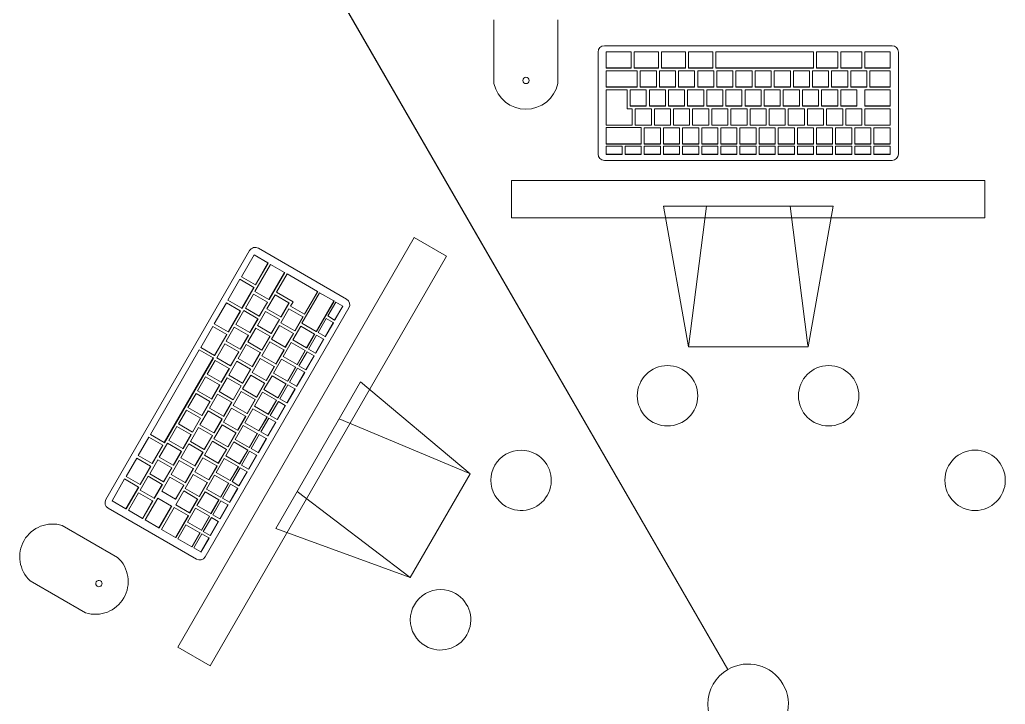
# Model space of a CAD drawing. Header units: millimetres. Extents: x 155927 to 295199, y -4084 to 97293.
# Drawn here: x 182504 to 183482, y 24210 to 24890 of the extents above; entities that cross this region are included whole.
import ezdxf

# ---------------------------------------------------------------- set-up
doc = ezdxf.new("R2010")
doc.units = ezdxf.units.MM
doc.header["$MEASUREMENT"] = 0
doc.layers.add('A-GENM', color=8, linetype='CONTINUOUS', lineweight=9)
doc.layers.add('I-FURN', color=8, linetype='CONTINUOUS', lineweight=9)

msp = doc.modelspace()

# ---------------------------------------------------------------- linework, layer by layer
at = {"layer": 'A-GENM'}
for p, q in [((182974.47, 24889.59), (182974.47, 24826.09)), ((183037.97, 24826.09), (183037.97, 24889.59)), ((183077.85, 24857.36), (183077.85, 24756.19)), ((183369.74, 24863.71), (183084.2, 24863.71)), ((183110.74, 24857.72), (183085.74, 24857.72)), ((183085.74, 24857.72), (183085.74, 24841.78)), ((183110.74, 24841.78), (183110.74, 24857.72)), ((183137.74, 24857.72), (183113.74, 24857.72)), ((183113.74, 24857.72), (183113.74, 24841.78)), ((183137.74, 24841.78), (183137.74, 24857.72)), ((183164.74, 24857.72), (183140.74, 24857.72)), ((183140.74, 24857.72), (183140.74, 24841.78)), ((183164.74, 24841.78), (183164.74, 24857.72)), ((183191.74, 24857.72), (183167.74, 24857.72)), ((183167.74, 24857.72), (183167.74, 24841.78)), ((183191.74, 24841.78), (183191.74, 24857.72)), ((183194.74, 24857.72), (183194.74, 24841.78)), ((183291.74, 24857.72), (183194.74, 24857.72)), ((183291.74, 24841.78), (183291.74, 24857.72)), ((183294.74, 24857.72), (183294.74, 24841.78)), ((183315.74, 24857.72), (183294.74, 24857.72)), ((183315.74, 24841.78), (183315.74, 24857.72)), ((183318.74, 24857.72), (183318.74, 24841.78)), ((183339.74, 24857.72), (183318.74, 24857.72)), ((183339.74, 24841.78), (183339.74, 24857.72)), ((183342.74, 24857.72), (183342.74, 24841.78)), ((183367.74, 24857.72), (183342.74, 24857.72)), ((183367.74, 24841.78), (183367.74, 24857.72)), ((183376.09, 24756.19), (183376.09, 24857.36)), ((183085.74, 24841.78), (183110.74, 24841.78)), ((183085.74, 24841.5), (183085.74, 24841.78)), ((183110.74, 24841.5), (183085.74, 24841.5)), ((183085.74, 24838.81), (183085.74, 24822.85)), ((183116.74, 24838.81), (183085.74, 24838.81)), ((183110.74, 24841.5), (183110.74, 24841.78)), ((183113.74, 24841.78), (183137.74, 24841.78)), ((183113.74, 24841.5), (183113.74, 24841.78)), ((183137.74, 24841.5), (183113.74, 24841.5)), ((183116.74, 24822.85), (183116.74, 24838.81)), ((183119.74, 24838.81), (183119.74, 24822.85)), ((183135.74, 24838.81), (183119.74, 24838.81)), ((183135.74, 24822.85), (183135.74, 24838.81)), ((183137.74, 24841.5), (183137.74, 24841.78)), ((183138.74, 24838.81), (183138.74, 24822.85)), ((183154.74, 24838.81), (183138.74, 24838.81)), ((183140.74, 24841.78), (183164.74, 24841.78)), ((183140.74, 24841.5), (183140.74, 24841.78)), ((183164.74, 24841.5), (183140.74, 24841.5)), ((183154.74, 24822.85), (183154.74, 24838.81)), ((183157.74, 24838.81), (183157.74, 24822.85)), ((183173.74, 24838.81), (183157.74, 24838.81)), ((183164.74, 24841.5), (183164.74, 24841.78)), ((183167.74, 24841.78), (183191.74, 24841.78)), ((183167.74, 24841.5), (183167.74, 24841.78)), ((183191.74, 24841.5), (183167.74, 24841.5)), ((183173.74, 24822.85), (183173.74, 24838.81)), ((183176.74, 24838.81), (183176.74, 24822.85)), ((183192.74, 24838.81), (183176.74, 24838.81)), ((183191.74, 24841.5), (183191.74, 24841.78)), ((183192.74, 24822.85), (183192.74, 24838.81)), ((183194.74, 24841.78), (183291.74, 24841.78)), ((183194.74, 24841.5), (183194.74, 24841.78)), ((183291.74, 24841.5), (183194.74, 24841.5)), ((183195.74, 24838.81), (183195.74, 24822.85)), ((183211.74, 24838.81), (183195.74, 24838.81)), ((183211.74, 24822.85), (183211.74, 24838.81)), ((183214.74, 24838.81), (183214.74, 24822.85)), ((183230.74, 24838.81), (183214.74, 24838.81)), ((183230.74, 24822.85), (183230.74, 24838.81)), ((183233.74, 24838.81), (183233.74, 24822.85)), ((183249.74, 24838.81), (183233.74, 24838.81)), ((183249.74, 24822.85), (183249.74, 24838.81)), ((183252.74, 24838.81), (183252.74, 24822.85)), ((183268.74, 24838.81), (183252.74, 24838.81)), ((183268.74, 24822.85), (183268.74, 24838.81)), ((183271.74, 24838.81), (183271.74, 24822.85)), ((183287.74, 24838.81), (183271.74, 24838.81)), ((183287.74, 24822.85), (183287.74, 24838.81)), ((183290.74, 24838.81), (183290.74, 24822.85)), ((183306.74, 24838.81), (183290.74, 24838.81)), ((183291.74, 24841.5), (183291.74, 24841.78)), ((183294.74, 24841.78), (183315.74, 24841.78)), ((183294.74, 24841.5), (183294.74, 24841.78)), ((183315.74, 24841.5), (183294.74, 24841.5)), ((183306.74, 24822.85), (183306.74, 24838.81)), ((183309.74, 24838.81), (183309.74, 24822.85)), ((183325.74, 24838.81), (183309.74, 24838.81)), ((183315.74, 24841.5), (183315.74, 24841.78)), ((183318.74, 24841.78), (183339.74, 24841.78)), ((183318.74, 24841.5), (183318.74, 24841.78)), ((183339.74, 24841.5), (183318.74, 24841.5)), ((183325.74, 24822.85), (183325.74, 24838.81)), ((183328.74, 24838.81), (183328.74, 24822.85)), ((183344.74, 24838.81), (183328.74, 24838.81)), ((183339.74, 24841.5), (183339.74, 24841.78)), ((183342.74, 24841.78), (183367.74, 24841.78)), ((183342.74, 24841.5), (183342.74, 24841.78)), ((183367.74, 24841.5), (183342.74, 24841.5)), ((183344.74, 24822.85), (183344.74, 24838.81)), ((183347.74, 24838.79), (183347.74, 24822.85)), ((183367.74, 24838.79), (183347.74, 24838.79)), ((183367.74, 24841.5), (183367.74, 24841.78)), ((183367.74, 24822.85), (183367.74, 24838.79)), ((183085.74, 24822.85), (183116.74, 24822.85)), ((183085.74, 24822.58), (183085.74, 24822.85)), ((183116.74, 24822.58), (183085.74, 24822.58)), ((183106.74, 24819.89), (183085.74, 24819.89)), ((183085.74, 24819.89), (183085.74, 24785)), ((183106.74, 24800.96), (183106.74, 24819.89)), ((183109.74, 24819.89), (183109.74, 24803.93)), ((183125.74, 24819.89), (183109.74, 24819.89)), ((183116.74, 24822.58), (183116.74, 24822.85)), ((183119.74, 24822.85), (183135.74, 24822.85)), ((183119.74, 24822.58), (183119.74, 24822.85)), ((183135.74, 24822.58), (183119.74, 24822.58)), ((183125.74, 24803.93), (183125.74, 24819.89)), ((183128.74, 24819.89), (183128.74, 24803.93)), ((183144.74, 24819.89), (183128.74, 24819.89)), ((183135.74, 24822.58), (183135.74, 24822.85)), ((183138.74, 24822.85), (183154.74, 24822.85)), ((183138.74, 24822.58), (183138.74, 24822.85)), ((183154.74, 24822.58), (183138.74, 24822.58)), ((183144.74, 24803.93), (183144.74, 24819.89)), ((183147.74, 24819.89), (183147.74, 24803.93)), ((183163.74, 24819.89), (183147.74, 24819.89)), ((183154.74, 24822.58), (183154.74, 24822.85)), ((183157.74, 24822.85), (183173.74, 24822.85)), ((183157.74, 24822.58), (183157.74, 24822.85)), ((183173.74, 24822.58), (183157.74, 24822.58)), ((183163.74, 24803.93), (183163.74, 24819.89)), ((183166.74, 24819.89), (183166.74, 24803.93)), ((183182.74, 24819.89), (183166.74, 24819.89)), ((183173.74, 24822.58), (183173.74, 24822.85)), ((183176.74, 24822.85), (183192.74, 24822.85)), ((183176.74, 24822.58), (183176.74, 24822.85)), ((183192.74, 24822.58), (183176.74, 24822.58)), ((183182.74, 24803.93), (183182.74, 24819.89)), ((183185.74, 24819.89), (183185.74, 24803.93)), ((183201.74, 24819.89), (183185.74, 24819.89)), ((183192.74, 24822.58), (183192.74, 24822.85)), ((183195.74, 24822.85), (183211.74, 24822.85)), ((183195.74, 24822.58), (183195.74, 24822.85)), ((183211.74, 24822.58), (183195.74, 24822.58)), ((183201.74, 24803.93), (183201.74, 24819.89)), ((183204.74, 24819.89), (183204.74, 24803.93)), ((183220.74, 24819.89), (183204.74, 24819.89)), ((183211.74, 24822.58), (183211.74, 24822.85)), ((183214.74, 24822.85), (183230.74, 24822.85)), ((183214.74, 24822.58), (183214.74, 24822.85)), ((183230.74, 24822.58), (183214.74, 24822.58)), ((183220.74, 24803.93), (183220.74, 24819.89)), ((183223.74, 24819.89), (183223.74, 24803.93)), ((183239.74, 24819.89), (183223.74, 24819.89)), ((183230.74, 24822.58), (183230.74, 24822.85)), ((183233.74, 24822.85), (183249.74, 24822.85)), ((183233.74, 24822.58), (183233.74, 24822.85)), ((183249.74, 24822.58), (183233.74, 24822.58)), ((183239.74, 24803.93), (183239.74, 24819.89)), ((183242.74, 24819.89), (183242.74, 24803.93)), ((183258.74, 24819.89), (183242.74, 24819.89)), ((183249.74, 24822.58), (183249.74, 24822.85)), ((183252.74, 24822.85), (183268.74, 24822.85)), ((183252.74, 24822.58), (183252.74, 24822.85)), ((183268.74, 24822.58), (183252.74, 24822.58)), ((183258.74, 24803.93), (183258.74, 24819.89)), ((183261.74, 24819.89), (183261.74, 24803.93)), ((183277.74, 24819.89), (183261.74, 24819.89)), ((183268.74, 24822.58), (183268.74, 24822.85)), ((183271.74, 24822.85), (183287.74, 24822.85)), ((183271.74, 24822.58), (183271.74, 24822.85)), ((183287.74, 24822.58), (183271.74, 24822.58)), ((183277.74, 24803.93), (183277.74, 24819.89)), ((183280.74, 24819.89), (183280.74, 24803.93)), ((183296.74, 24819.89), (183280.74, 24819.89)), ((183287.74, 24822.58), (183287.74, 24822.85)), ((183290.74, 24822.85), (183306.74, 24822.85)), ((183290.74, 24822.58), (183290.74, 24822.85)), ((183306.74, 24822.58), (183290.74, 24822.58)), ((183296.74, 24803.93), (183296.74, 24819.89)), ((183299.74, 24819.89), (183299.74, 24803.93)), ((183315.74, 24819.89), (183299.74, 24819.89)), ((183306.74, 24822.58), (183306.74, 24822.85)), ((183309.74, 24822.85), (183325.74, 24822.85)), ((183309.74, 24822.58), (183309.74, 24822.85)), ((183325.74, 24822.58), (183309.74, 24822.58)), ((183315.74, 24803.93), (183315.74, 24819.89)), ((183318.74, 24819.89), (183318.74, 24803.93)), ((183334.74, 24819.89), (183318.74, 24819.89)), ((183325.74, 24822.58), (183325.74, 24822.85)), ((183328.74, 24822.85), (183344.74, 24822.85)), ((183328.74, 24822.58), (183328.74, 24822.85)), ((183344.74, 24822.58), (183328.74, 24822.58)), ((183334.74, 24803.93), (183334.74, 24819.89)), ((183342.74, 24819.86), (183342.74, 24803.93)), ((183367.74, 24819.86), (183342.74, 24819.86)), ((183344.74, 24822.58), (183344.74, 24822.85)), ((183347.74, 24822.85), (183367.74, 24822.85)), ((183347.74, 24822.58), (183347.74, 24822.85)), ((183367.74, 24822.58), (183347.74, 24822.58)), ((183367.74, 24822.58), (183367.74, 24822.85)), ((183367.74, 24803.93), (183367.74, 24819.86)), ((183111.74, 24800.96), (183106.74, 24800.96)), ((183109.74, 24803.93), (183125.74, 24803.93)), ((183109.74, 24803.65), (183109.74, 24803.93)), ((183125.74, 24803.65), (183109.74, 24803.65)), ((183111.74, 24785), (183111.74, 24800.96)), ((183114.74, 24800.96), (183114.74, 24785)), ((183130.74, 24800.96), (183114.74, 24800.96)), ((183125.74, 24803.65), (183125.74, 24803.93)), ((183128.74, 24803.93), (183144.74, 24803.93)), ((183128.74, 24803.65), (183128.74, 24803.93)), ((183144.74, 24803.65), (183128.74, 24803.65)), ((183130.74, 24785), (183130.74, 24800.96)), ((183133.74, 24800.96), (183133.74, 24785)), ((183149.74, 24800.96), (183133.74, 24800.96)), ((183144.74, 24803.65), (183144.74, 24803.93)), ((183147.74, 24803.93), (183163.74, 24803.93)), ((183147.74, 24803.65), (183147.74, 24803.93)), ((183163.74, 24803.65), (183147.74, 24803.65)), ((183149.74, 24785), (183149.74, 24800.96)), ((183152.74, 24800.96), (183152.74, 24785)), ((183168.74, 24800.96), (183152.74, 24800.96)), ((183163.74, 24803.65), (183163.74, 24803.93)), ((183166.74, 24803.93), (183182.74, 24803.93)), ((183166.74, 24803.65), (183166.74, 24803.93)), ((183182.74, 24803.65), (183166.74, 24803.65)), ((183168.74, 24785), (183168.74, 24800.96)), ((183171.74, 24800.96), (183171.74, 24785)), ((183187.74, 24800.96), (183171.74, 24800.96)), ((183182.74, 24803.65), (183182.74, 24803.93)), ((183185.74, 24803.93), (183201.74, 24803.93)), ((183185.74, 24803.65), (183185.74, 24803.93)), ((183201.74, 24803.65), (183185.74, 24803.65)), ((183187.74, 24785), (183187.74, 24800.96)), ((183190.74, 24800.96), (183190.74, 24785)), ((183206.74, 24800.96), (183190.74, 24800.96)), ((183201.74, 24803.65), (183201.74, 24803.93)), ((183204.74, 24803.93), (183220.74, 24803.93)), ((183204.74, 24803.65), (183204.74, 24803.93)), ((183220.74, 24803.65), (183204.74, 24803.65)), ((183206.74, 24785), (183206.74, 24800.96)), ((183209.74, 24800.96), (183209.74, 24785)), ((183225.74, 24800.96), (183209.74, 24800.96)), ((183220.74, 24803.65), (183220.74, 24803.93)), ((183223.74, 24803.93), (183239.74, 24803.93)), ((183223.74, 24803.65), (183223.74, 24803.93)), ((183239.74, 24803.65), (183223.74, 24803.65)), ((183225.74, 24785), (183225.74, 24800.96)), ((183228.74, 24800.96), (183228.74, 24785)), ((183244.74, 24800.96), (183228.74, 24800.96)), ((183239.74, 24803.65), (183239.74, 24803.93)), ((183242.74, 24803.93), (183258.74, 24803.93)), ((183242.74, 24803.65), (183242.74, 24803.93)), ((183258.74, 24803.65), (183242.74, 24803.65)), ((183244.74, 24785), (183244.74, 24800.96)), ((183247.74, 24800.96), (183247.74, 24785)), ((183263.74, 24800.96), (183247.74, 24800.96)), ((183258.74, 24803.65), (183258.74, 24803.93)), ((183261.74, 24803.93), (183277.74, 24803.93)), ((183261.74, 24803.65), (183261.74, 24803.93)), ((183277.74, 24803.65), (183261.74, 24803.65)), ((183263.74, 24785), (183263.74, 24800.96)), ((183266.74, 24800.96), (183266.74, 24785)), ((183282.74, 24800.96), (183266.74, 24800.96)), ((183277.74, 24803.65), (183277.74, 24803.93)), ((183280.74, 24803.93), (183296.74, 24803.93)), ((183280.74, 24803.65), (183280.74, 24803.93)), ((183296.74, 24803.65), (183280.74, 24803.65)), ((183282.74, 24785), (183282.74, 24800.96)), ((183285.74, 24800.96), (183285.74, 24785)), ((183301.74, 24800.96), (183285.74, 24800.96)), ((183296.74, 24803.65), (183296.74, 24803.93)), ((183299.74, 24803.93), (183315.74, 24803.93)), ((183299.74, 24803.65), (183299.74, 24803.93)), ((183315.74, 24803.65), (183299.74, 24803.65)), ((183301.74, 24785), (183301.74, 24800.96)), ((183304.74, 24800.96), (183304.74, 24785)), ((183320.74, 24800.96), (183304.74, 24800.96)), ((183315.74, 24803.65), (183315.74, 24803.93)), ((183318.74, 24803.93), (183334.74, 24803.93)), ((183318.74, 24803.65), (183318.74, 24803.93)), ((183334.74, 24803.65), (183318.74, 24803.65)), ((183320.74, 24785), (183320.74, 24800.96)), ((183323.74, 24800.96), (183323.74, 24785)), ((183339.74, 24800.96), (183323.74, 24800.96)), ((183334.74, 24803.65), (183334.74, 24803.93)), ((183339.74, 24785), (183339.74, 24800.96)), ((183342.74, 24803.93), (183367.74, 24803.93)), ((183342.74, 24803.65), (183342.74, 24803.93)), ((183367.74, 24803.65), (183342.74, 24803.65)), ((183342.74, 24800.94), (183342.74, 24785)), ((183367.74, 24800.94), (183342.74, 24800.94)), ((183367.74, 24803.65), (183367.74, 24803.93)), ((183367.74, 24785), (183367.74, 24800.94)), ((183085.74, 24785), (183111.74, 24785)), ((183085.74, 24784.72), (183085.74, 24785)), ((183111.74, 24784.72), (183085.74, 24784.72)), ((183120.74, 24782.58), (183085.74, 24782.58)), ((183085.74, 24782.58), (183085.74, 24766.35)), ((183111.74, 24784.72), (183111.74, 24785)), ((183114.74, 24785), (183130.74, 24785)), ((183114.74, 24784.72), (183114.74, 24785)), ((183130.74, 24784.72), (183114.74, 24784.72)), ((183120.74, 24766.35), (183120.74, 24782.58)), ((183123.74, 24782.31), (183123.74, 24766.35)), ((183139.74, 24782.31), (183123.74, 24782.31)), ((183130.74, 24784.72), (183130.74, 24785)), ((183133.74, 24785), (183149.74, 24785)), ((183133.74, 24784.72), (183133.74, 24785)), ((183149.74, 24784.72), (183133.74, 24784.72)), ((183139.74, 24766.35), (183139.74, 24782.31)), ((183142.74, 24782.31), (183142.74, 24766.35)), ((183158.74, 24782.31), (183142.74, 24782.31)), ((183149.74, 24784.72), (183149.74, 24785)), ((183152.74, 24785), (183168.74, 24785)), ((183152.74, 24784.72), (183152.74, 24785)), ((183168.74, 24784.72), (183152.74, 24784.72)), ((183158.74, 24766.35), (183158.74, 24782.31)), ((183161.74, 24782.31), (183161.74, 24766.35)), ((183177.74, 24782.31), (183161.74, 24782.31)), ((183168.74, 24784.72), (183168.74, 24785)), ((183171.74, 24785), (183187.74, 24785)), ((183171.74, 24784.72), (183171.74, 24785)), ((183187.74, 24784.72), (183171.74, 24784.72)), ((183177.74, 24766.35), (183177.74, 24782.31)), ((183180.74, 24782.31), (183180.74, 24766.35)), ((183196.74, 24782.31), (183180.74, 24782.31)), ((183187.74, 24784.72), (183187.74, 24785)), ((183190.74, 24785), (183206.74, 24785)), ((183190.74, 24784.72), (183190.74, 24785)), ((183206.74, 24784.72), (183190.74, 24784.72)), ((183196.74, 24766.35), (183196.74, 24782.31)), ((183199.74, 24782.31), (183199.74, 24766.35)), ((183215.74, 24782.31), (183199.74, 24782.31)), ((183206.74, 24784.72), (183206.74, 24785)), ((183209.74, 24785), (183225.74, 24785)), ((183209.74, 24784.72), (183209.74, 24785)), ((183225.74, 24784.72), (183209.74, 24784.72)), ((183215.74, 24766.35), (183215.74, 24782.31)), ((183218.74, 24782.31), (183218.74, 24766.35)), ((183234.74, 24782.31), (183218.74, 24782.31)), ((183225.74, 24784.72), (183225.74, 24785)), ((183228.74, 24785), (183244.74, 24785)), ((183228.74, 24784.72), (183228.74, 24785)), ((183244.74, 24784.72), (183228.74, 24784.72)), ((183234.74, 24766.35), (183234.74, 24782.31)), ((183237.74, 24782.31), (183237.74, 24766.35)), ((183253.74, 24782.31), (183237.74, 24782.31)), ((183244.74, 24784.72), (183244.74, 24785)), ((183247.74, 24785), (183263.74, 24785)), ((183247.74, 24784.72), (183247.74, 24785)), ((183263.74, 24784.72), (183247.74, 24784.72)), ((183253.74, 24766.35), (183253.74, 24782.31)), ((183256.74, 24782.31), (183256.74, 24766.35)), ((183272.74, 24782.31), (183256.74, 24782.31)), ((183263.74, 24784.72), (183263.74, 24785)), ((183266.74, 24785), (183282.74, 24785)), ((183266.74, 24784.72), (183266.74, 24785)), ((183282.74, 24784.72), (183266.74, 24784.72)), ((183272.74, 24766.35), (183272.74, 24782.31)), ((183275.74, 24782.31), (183275.74, 24766.35)), ((183291.74, 24782.31), (183275.74, 24782.31)), ((183282.74, 24784.72), (183282.74, 24785)), ((183285.74, 24785), (183301.74, 24785)), ((183285.74, 24784.72), (183285.74, 24785)), ((183301.74, 24784.72), (183285.74, 24784.72)), ((183291.74, 24766.35), (183291.74, 24782.31)), ((183294.74, 24782.31), (183294.74, 24766.35)), ((183310.74, 24782.31), (183294.74, 24782.31)), ((183301.74, 24784.72), (183301.74, 24785)), ((183304.74, 24785), (183320.74, 24785)), ((183304.74, 24784.72), (183304.74, 24785)), ((183320.74, 24784.72), (183304.74, 24784.72)), ((183310.74, 24766.35), (183310.74, 24782.31)), ((183313.74, 24782.31), (183313.74, 24766.35)), ((183329.74, 24782.31), (183313.74, 24782.31)), ((183320.74, 24784.72), (183320.74, 24785)), ((183323.74, 24785), (183339.74, 24785)), ((183323.74, 24784.72), (183323.74, 24785)), ((183339.74, 24784.72), (183323.74, 24784.72)), ((183329.74, 24766.35), (183329.74, 24782.31)), ((183332.74, 24782.31), (183332.74, 24766.35)), ((183348.74, 24782.31), (183332.74, 24782.31)), ((183339.74, 24784.72), (183339.74, 24785)), ((183342.74, 24785), (183367.74, 24785)), ((183342.74, 24784.72), (183342.74, 24785)), ((183367.74, 24784.72), (183342.74, 24784.72)), ((183348.74, 24766.35), (183348.74, 24782.31)), ((183351.74, 24782.31), (183351.74, 24766.35)), ((183367.74, 24782.31), (183351.74, 24782.31)), ((183367.74, 24784.72), (183367.74, 24785)), ((183367.74, 24766.35), (183367.74, 24782.31)), ((183085.74, 24766.35), (183120.74, 24766.35)), ((183085.74, 24766.07), (183085.74, 24766.35)), ((183120.74, 24766.07), (183085.74, 24766.07)), ((183085.74, 24764.09), (183085.74, 24756.11)), ((183101.74, 24764.09), (183085.74, 24764.09)), ((183101.74, 24756.11), (183101.74, 24764.09)), ((183104.74, 24764.09), (183104.74, 24756.11)), ((183120.74, 24764.09), (183104.74, 24764.09)), ((183120.74, 24766.07), (183120.74, 24766.35)), ((183120.74, 24756.11), (183120.74, 24764.09)), ((183123.74, 24766.35), (183139.74, 24766.35)), ((183123.74, 24766.07), (183123.74, 24766.35)), ((183139.74, 24766.07), (183123.74, 24766.07)), ((183123.74, 24764.09), (183123.74, 24756.11)), ((183139.74, 24764.09), (183123.74, 24764.09)), ((183139.74, 24766.07), (183139.74, 24766.35)), ((183139.74, 24756.11), (183139.74, 24764.09)), ((183142.74, 24766.35), (183158.74, 24766.35)), ((183142.74, 24766.07), (183142.74, 24766.35)), ((183158.74, 24766.07), (183142.74, 24766.07)), ((183142.74, 24764.09), (183142.74, 24756.11)), ((183158.74, 24764.09), (183142.74, 24764.09)), ((183158.74, 24766.07), (183158.74, 24766.35)), ((183158.74, 24756.11), (183158.74, 24764.09)), ((183161.74, 24766.35), (183177.74, 24766.35)), ((183161.74, 24766.07), (183161.74, 24766.35)), ((183177.74, 24766.07), (183161.74, 24766.07)), ((183161.74, 24764.09), (183161.74, 24756.11)), ((183177.74, 24764.09), (183161.74, 24764.09)), ((183177.74, 24766.07), (183177.74, 24766.35)), ((183177.74, 24756.11), (183177.74, 24764.09)), ((183180.74, 24766.35), (183196.74, 24766.35)), ((183180.74, 24766.07), (183180.74, 24766.35)), ((183196.74, 24766.07), (183180.74, 24766.07)), ((183180.74, 24764.09), (183180.74, 24756.11)), ((183196.74, 24764.09), (183180.74, 24764.09)), ((183196.74, 24766.07), (183196.74, 24766.35)), ((183196.74, 24756.11), (183196.74, 24764.09)), ((183199.74, 24766.35), (183215.74, 24766.35)), ((183199.74, 24766.07), (183199.74, 24766.35)), ((183215.74, 24766.07), (183199.74, 24766.07)), ((183199.74, 24764.09), (183199.74, 24756.11)), ((183215.74, 24764.09), (183199.74, 24764.09)), ((183215.74, 24766.07), (183215.74, 24766.35)), ((183215.74, 24756.11), (183215.74, 24764.09)), ((183218.74, 24766.35), (183234.74, 24766.35)), ((183218.74, 24766.07), (183218.74, 24766.35)), ((183234.74, 24766.07), (183218.74, 24766.07)), ((183218.74, 24764.09), (183218.74, 24756.11)), ((183234.74, 24764.09), (183218.74, 24764.09)), ((183234.74, 24766.07), (183234.74, 24766.35)), ((183234.74, 24756.11), (183234.74, 24764.09)), ((183237.74, 24766.35), (183253.74, 24766.35)), ((183237.74, 24766.07), (183237.74, 24766.35)), ((183253.74, 24766.07), (183237.74, 24766.07)), ((183237.74, 24764.09), (183237.74, 24756.11)), ((183253.74, 24764.09), (183237.74, 24764.09)), ((183253.74, 24766.07), (183253.74, 24766.35)), ((183253.74, 24756.11), (183253.74, 24764.09)), ((183256.74, 24766.35), (183272.74, 24766.35)), ((183256.74, 24766.07), (183256.74, 24766.35)), ((183272.74, 24766.07), (183256.74, 24766.07)), ((183256.74, 24764.09), (183256.74, 24756.11)), ((183272.74, 24764.09), (183256.74, 24764.09)), ((183272.74, 24766.07), (183272.74, 24766.35)), ((183272.74, 24756.11), (183272.74, 24764.09)), ((183275.74, 24766.35), (183291.74, 24766.35)), ((183275.74, 24766.07), (183275.74, 24766.35)), ((183291.74, 24766.07), (183275.74, 24766.07)), ((183275.74, 24764.09), (183275.74, 24756.11)), ((183291.74, 24764.09), (183275.74, 24764.09)), ((183291.74, 24766.07), (183291.74, 24766.35)), ((183291.74, 24756.11), (183291.74, 24764.09)), ((183294.74, 24766.35), (183310.74, 24766.35)), ((183294.74, 24766.07), (183294.74, 24766.35)), ((183310.74, 24766.07), (183294.74, 24766.07)), ((183294.74, 24764.09), (183294.74, 24756.11)), ((183310.74, 24764.09), (183294.74, 24764.09)), ((183310.74, 24766.07), (183310.74, 24766.35)), ((183310.74, 24756.11), (183310.74, 24764.09)), ((183313.74, 24766.35), (183329.74, 24766.35)), ((183313.74, 24766.07), (183313.74, 24766.35)), ((183329.74, 24766.07), (183313.74, 24766.07)), ((183313.74, 24764.09), (183313.74, 24756.11)), ((183329.74, 24764.09), (183313.74, 24764.09)), ((183329.74, 24766.07), (183329.74, 24766.35)), ((183329.74, 24756.11), (183329.74, 24764.09)), ((183332.74, 24766.35), (183348.74, 24766.35)), ((183332.74, 24766.07), (183332.74, 24766.35)), ((183348.74, 24766.07), (183332.74, 24766.07)), ((183332.74, 24764.09), (183332.74, 24756.11)), ((183348.74, 24764.09), (183332.74, 24764.09)), ((183348.74, 24766.07), (183348.74, 24766.35)), ((183348.74, 24756.11), (183348.74, 24764.09)), ((183351.74, 24766.35), (183367.74, 24766.35)), ((183351.74, 24766.07), (183351.74, 24766.35)), ((183367.74, 24766.07), (183351.74, 24766.07)), ((183351.74, 24764.09), (183351.74, 24756.11)), ((183367.74, 24764.09), (183351.74, 24764.09)), ((183367.74, 24766.07), (183367.74, 24766.35)), ((183367.74, 24756.11), (183367.74, 24764.09)), ((183084.2, 24749.84), (183369.74, 24749.84)), ((183085.74, 24756.11), (183101.74, 24756.11)), ((183085.74, 24755.83), (183085.74, 24756.11)), ((183101.74, 24755.83), (183085.74, 24755.83)), ((183101.74, 24755.83), (183101.74, 24756.11)), ((183104.74, 24756.11), (183120.74, 24756.11)), ((183104.74, 24755.83), (183104.74, 24756.11)), ((183120.74, 24755.83), (183104.74, 24755.83)), ((183120.74, 24755.83), (183120.74, 24756.11)), ((183123.74, 24756.11), (183139.74, 24756.11)), ((183123.74, 24755.83), (183123.74, 24756.11)), ((183139.74, 24755.83), (183123.74, 24755.83)), ((183139.74, 24755.83), (183139.74, 24756.11)), ((183142.74, 24756.11), (183158.74, 24756.11)), ((183142.74, 24755.83), (183142.74, 24756.11)), ((183158.74, 24755.83), (183142.74, 24755.83)), ((183158.74, 24755.83), (183158.74, 24756.11)), ((183161.74, 24756.11), (183177.74, 24756.11)), ((183161.74, 24755.83), (183161.74, 24756.11)), ((183177.74, 24755.83), (183161.74, 24755.83)), ((183177.74, 24755.83), (183177.74, 24756.11)), ((183180.74, 24756.11), (183196.74, 24756.11)), ((183180.74, 24755.83), (183180.74, 24756.11)), ((183196.74, 24755.83), (183180.74, 24755.83)), ((183196.74, 24755.83), (183196.74, 24756.11)), ((183199.74, 24756.11), (183215.74, 24756.11)), ((183199.74, 24755.83), (183199.74, 24756.11)), ((183215.74, 24755.83), (183199.74, 24755.83)), ((183215.74, 24755.83), (183215.74, 24756.11)), ((183218.74, 24756.11), (183234.74, 24756.11)), ((183218.74, 24755.83), (183218.74, 24756.11)), ((183234.74, 24755.83), (183218.74, 24755.83)), ((183234.74, 24755.83), (183234.74, 24756.11)), ((183237.74, 24756.11), (183253.74, 24756.11)), ((183237.74, 24755.83), (183237.74, 24756.11)), ((183253.74, 24755.83), (183237.74, 24755.83)), ((183253.74, 24755.83), (183253.74, 24756.11)), ((183256.74, 24756.11), (183272.74, 24756.11)), ((183256.74, 24755.83), (183256.74, 24756.11)), ((183272.74, 24755.83), (183256.74, 24755.83)), ((183272.74, 24755.83), (183272.74, 24756.11)), ((183275.74, 24756.11), (183291.74, 24756.11)), ((183275.74, 24755.83), (183275.74, 24756.11)), ((183291.74, 24755.83), (183275.74, 24755.83)), ((183291.74, 24755.83), (183291.74, 24756.11)), ((183294.74, 24756.11), (183310.74, 24756.11)), ((183294.74, 24755.83), (183294.74, 24756.11)), ((183310.74, 24755.83), (183294.74, 24755.83)), ((183310.74, 24755.83), (183310.74, 24756.11)), ((183313.74, 24756.11), (183329.74, 24756.11)), ((183313.74, 24755.83), (183313.74, 24756.11)), ((183329.74, 24755.83), (183313.74, 24755.83)), ((183329.74, 24755.83), (183329.74, 24756.11)), ((183332.74, 24756.11), (183348.74, 24756.11)), ((183332.74, 24755.83), (183332.74, 24756.11)), ((183348.74, 24755.83), (183332.74, 24755.83)), ((183348.74, 24755.83), (183348.74, 24756.11)), ((183351.74, 24756.11), (183367.74, 24756.11)), ((183351.74, 24755.83), (183351.74, 24756.11)), ((183367.74, 24755.83), (183351.74, 24755.83)), ((183367.74, 24755.83), (183367.74, 24756.11)), ((182740.55, 24662.62), (182828.16, 24612.04)), ((182589.11, 24413.01), (182731.88, 24660.29)), ((182736.29, 24655.97), (182723.79, 24634.32)), ((182750.1, 24648), (182736.29, 24655.97)), ((182752.67, 24646.52), (182737.17, 24619.67)), ((182737.6, 24626.35), (182750.1, 24648)), ((182750.34, 24647.86), (182737.84, 24626.21)), ((182750.1, 24648), (182750.34, 24647.86)), ((182766.49, 24638.54), (182752.67, 24646.52)), ((182722.29, 24631.72), (182710.29, 24610.94)), ((182736.1, 24623.75), (182722.29, 24631.72)), ((182723.79, 24634.32), (182737.6, 24626.35)), ((182750.99, 24611.69), (182766.49, 24638.54)), ((182766.73, 24638.4), (182751.23, 24611.55)), ((182769.06, 24637.05), (182758.56, 24618.87)), ((182766.49, 24638.54), (182766.73, 24638.4)), ((182799.27, 24619.61), (182769.06, 24637.05)), ((182724.1, 24602.97), (182736.1, 24623.75)), ((182736.34, 24623.61), (182724.34, 24602.83)), ((182736.1, 24623.75), (182736.34, 24623.61)), ((182737.6, 24626.35), (182737.84, 24626.21)), ((182735.67, 24617.07), (182727.67, 24603.22)), ((182749.49, 24609.09), (182735.67, 24617.07)), ((182737.17, 24619.67), (182750.99, 24611.69)), ((182757.06, 24616.27), (182749.06, 24602.41)), ((182750.99, 24611.69), (182751.23, 24611.55)), ((182770.88, 24608.29), (182757.06, 24616.27)), ((182758.56, 24618.87), (182774.95, 24609.4)), ((182801.36, 24618.4), (182783.86, 24588.09)), ((182786.27, 24597.09), (182799.27, 24619.61)), ((182799.51, 24619.47), (182786.51, 24596.95)), ((182799.27, 24619.61), (182799.51, 24619.47)), ((182815.43, 24610.28), (182801.36, 24618.4)), ((182830.49, 24603.36), (182687.72, 24356.08)), ((182708.79, 24608.34), (182696.79, 24587.55)), ((182722.6, 24600.37), (182708.79, 24608.34)), ((182710.29, 24610.94), (182724.1, 24602.97)), ((182724.1, 24602.97), (182724.34, 24602.83)), ((182727.67, 24603.22), (182741.49, 24595.24)), ((182741.49, 24595.24), (182749.49, 24609.09)), ((182749.73, 24608.95), (182741.73, 24595.1)), ((182749.06, 24602.41), (182762.88, 24594.43)), ((182749.49, 24609.09), (182749.73, 24608.95)), ((182762.88, 24594.43), (182770.88, 24608.29)), ((182770.95, 24602.47), (182762.95, 24588.62)), ((182771.12, 24608.15), (182763.12, 24594.29)), ((182770.88, 24608.29), (182771.12, 24608.15)), ((182784.77, 24594.49), (182770.95, 24602.47)), ((182774.95, 24609.4), (182772.45, 24605.07)), ((182772.45, 24605.07), (182786.27, 24597.09)), ((182797.93, 24579.97), (182815.43, 24610.28)), ((182815.67, 24610.15), (182798.17, 24579.83)), ((182817.38, 24609.15), (182809.38, 24595.3)), ((182815.43, 24610.28), (182815.67, 24610.15)), ((182816.29, 24591.31), (182824.29, 24605.16)), ((182824.53, 24605.03), (182816.53, 24591.17)), ((182824.29, 24605.16), (182817.38, 24609.15)), ((182824.29, 24605.16), (182824.53, 24605.03)), ((182710.6, 24579.58), (182722.6, 24600.37)), ((182722.84, 24600.23), (182710.84, 24579.45)), ((182726.17, 24600.62), (182718.17, 24586.76)), ((182722.6, 24600.37), (182722.84, 24600.23)), ((182739.99, 24592.64), (182726.17, 24600.62)), ((182731.99, 24578.78), (182739.99, 24592.64)), ((182740.23, 24592.5), (182732.23, 24578.64)), ((182747.56, 24599.81), (182739.56, 24585.96)), ((182739.99, 24592.64), (182740.23, 24592.5)), ((182741.49, 24595.24), (182741.73, 24595.1)), ((182761.38, 24591.83), (182747.56, 24599.81)), ((182762.88, 24594.43), (182763.12, 24594.29)), ((182776.77, 24580.64), (182784.77, 24594.49)), ((182785.01, 24594.36), (182777.01, 24580.5)), ((182784.77, 24594.49), (182785.01, 24594.36)), ((182786.27, 24597.09), (182786.51, 24596.95)), ((182807.88, 24592.7), (182799.88, 24578.84)), ((182814.79, 24588.71), (182807.88, 24592.7)), ((182809.38, 24595.3), (182816.29, 24591.31)), ((182695.29, 24584.96), (182683.29, 24564.17)), ((182709.1, 24576.99), (182695.29, 24584.96)), ((182696.79, 24587.55), (182710.6, 24579.58)), ((182716.67, 24584.16), (182708.67, 24570.31)), ((182730.49, 24576.18), (182716.67, 24584.16)), ((182718.17, 24586.76), (182731.99, 24578.78)), ((182738.06, 24583.36), (182730.06, 24569.5)), ((182751.88, 24575.38), (182738.06, 24583.36)), ((182739.56, 24585.96), (182753.38, 24577.98)), ((182753.38, 24577.98), (182761.38, 24591.83)), ((182761.45, 24586.02), (182753.45, 24572.16)), ((182761.62, 24591.7), (182753.62, 24577.84)), ((182761.38, 24591.83), (182761.62, 24591.7)), ((182775.27, 24578.04), (182761.45, 24586.02)), ((182762.95, 24588.62), (182776.77, 24580.64)), ((182782.6, 24585.36), (182774.6, 24571.5)), ((182796.43, 24577.37), (182782.6, 24585.36)), ((182783.86, 24588.09), (182797.93, 24579.97)), ((182806.79, 24574.85), (182814.79, 24588.71)), ((182815.03, 24588.57), (182807.03, 24574.72)), ((182814.79, 24588.71), (182815.03, 24588.57)), ((182816.29, 24591.31), (182816.53, 24591.17)), ((182697.1, 24556.2), (182709.1, 24576.99)), ((182709.34, 24576.85), (182697.34, 24556.06)), ((182709.1, 24576.99), (182709.34, 24576.85)), ((182710.6, 24579.58), (182710.84, 24579.45)), ((182722.49, 24562.33), (182730.49, 24576.18)), ((182730.73, 24576.04), (182722.73, 24562.19)), ((182730.49, 24576.18), (182730.73, 24576.04)), ((182731.99, 24578.78), (182732.23, 24578.64)), ((182743.88, 24561.52), (182751.88, 24575.38)), ((182752.12, 24575.24), (182744.12, 24561.38)), ((182751.88, 24575.38), (182752.12, 24575.24)), ((182753.38, 24577.98), (182753.62, 24577.84)), ((182767.27, 24564.18), (182775.27, 24578.04)), ((182775.51, 24577.9), (182767.51, 24564.05)), ((182775.27, 24578.04), (182775.51, 24577.9)), ((182776.77, 24580.64), (182777.01, 24580.5)), ((182788.43, 24563.52), (182796.43, 24577.37)), ((182796.67, 24577.24), (182788.67, 24563.38)), ((182798.38, 24576.25), (182790.38, 24562.39)), ((182796.43, 24577.37), (182796.67, 24577.24)), ((182797.93, 24579.97), (182798.17, 24579.83)), ((182805.29, 24572.26), (182798.38, 24576.25)), ((182799.88, 24578.84), (182806.79, 24574.85)), ((182806.79, 24574.85), (182807.03, 24574.72)), ((182683.29, 24564.17), (182697.1, 24556.2)), ((182707.17, 24567.71), (182699.17, 24553.85)), ((182720.99, 24559.73), (182707.17, 24567.71)), ((182708.67, 24570.31), (182722.49, 24562.33)), ((182728.56, 24566.91), (182720.56, 24553.05)), ((182742.38, 24558.92), (182728.56, 24566.91)), ((182730.06, 24569.5), (182743.88, 24561.52)), ((182751.95, 24569.57), (182743.95, 24555.71)), ((182765.77, 24561.59), (182751.95, 24569.57)), ((182753.45, 24572.16), (182767.27, 24564.18)), ((182773.1, 24568.9), (182765.1, 24555.04)), ((182767.27, 24564.18), (182767.51, 24564.05)), ((182786.93, 24560.92), (182773.1, 24568.9)), ((182774.6, 24571.5), (182788.43, 24563.52)), ((182788.43, 24563.52), (182788.67, 24563.38)), ((182797.29, 24558.4), (182805.29, 24572.26)), ((182805.53, 24572.12), (182797.53, 24558.26)), ((182805.29, 24572.26), (182805.53, 24572.12)), ((182681.79, 24561.57), (182633.29, 24477.57)), ((182647.1, 24469.6), (182695.6, 24553.6)), ((182695.84, 24553.47), (182647.34, 24469.46)), ((182695.6, 24553.6), (182681.79, 24561.57)), ((182695.6, 24553.6), (182695.84, 24553.47)), ((182697.1, 24556.2), (182697.34, 24556.06)), ((182699.17, 24553.85), (182712.99, 24545.87)), ((182712.99, 24545.87), (182720.99, 24559.73)), ((182721.23, 24559.59), (182713.23, 24545.73)), ((182720.56, 24553.05), (182734.38, 24545.07)), ((182720.99, 24559.73), (182721.23, 24559.59)), ((182722.49, 24562.33), (182722.73, 24562.19)), ((182734.38, 24545.07), (182742.38, 24558.92)), ((182742.45, 24553.11), (182734.45, 24539.25)), ((182742.62, 24558.79), (182734.62, 24544.93)), ((182742.38, 24558.92), (182742.62, 24558.79)), ((182756.27, 24545.13), (182742.45, 24553.11)), ((182743.88, 24561.52), (182744.12, 24561.38)), ((182743.95, 24555.71), (182757.77, 24547.73)), ((182757.77, 24547.73), (182765.77, 24561.59)), ((182766.01, 24561.45), (182758.01, 24547.59)), ((182765.1, 24555.04), (182778.93, 24547.06)), ((182765.77, 24561.59), (182766.01, 24561.45)), ((182778.93, 24547.06), (182786.93, 24560.92)), ((182787.17, 24560.78), (182779.17, 24546.93)), ((182788.88, 24559.79), (182780.88, 24545.94)), ((182786.93, 24560.92), (182787.17, 24560.78)), ((182787.79, 24541.94), (182795.79, 24555.8)), ((182796.03, 24555.66), (182788.03, 24541.81)), ((182795.79, 24555.8), (182788.88, 24559.79)), ((182790.38, 24562.39), (182797.29, 24558.4)), ((182795.79, 24555.8), (182796.03, 24555.66)), ((182797.29, 24558.4), (182797.53, 24558.26)), ((182697.67, 24551.25), (182689.67, 24537.4)), ((182711.49, 24543.27), (182697.67, 24551.25)), ((182703.49, 24529.42), (182711.49, 24543.27)), ((182711.73, 24543.14), (182703.73, 24529.28)), ((182719.06, 24550.45), (182711.06, 24536.59)), ((182711.49, 24543.27), (182711.73, 24543.14)), ((182712.99, 24545.87), (182713.23, 24545.73)), ((182732.88, 24542.47), (182719.06, 24550.45)), ((182734.38, 24545.07), (182734.62, 24544.93)), ((182748.27, 24531.27), (182756.27, 24545.13)), ((182756.51, 24544.99), (182748.51, 24531.14)), ((182763.6, 24552.45), (182755.6, 24538.59)), ((182756.27, 24545.13), (182756.51, 24544.99)), ((182757.77, 24547.73), (182758.01, 24547.59)), ((182777.43, 24544.47), (182763.6, 24552.45)), ((182769.43, 24530.61), (182777.43, 24544.47)), ((182777.67, 24544.33), (182769.67, 24530.47)), ((182779.38, 24543.34), (182771.38, 24529.48)), ((182777.43, 24544.47), (182777.67, 24544.33)), ((182778.93, 24547.06), (182779.17, 24546.93)), ((182786.29, 24539.35), (182779.38, 24543.34)), ((182780.88, 24545.94), (182787.79, 24541.94)), ((182688.17, 24534.8), (182680.17, 24520.94)), ((182701.99, 24526.82), (182688.17, 24534.8)), ((182689.67, 24537.4), (182703.49, 24529.42)), ((182709.56, 24534), (182701.56, 24520.14)), ((182723.38, 24526.02), (182709.56, 24534)), ((182711.06, 24536.59), (182724.88, 24528.61)), ((182724.88, 24528.61), (182732.88, 24542.47)), ((182732.95, 24536.66), (182724.95, 24522.8)), ((182733.12, 24542.33), (182725.12, 24528.48)), ((182732.88, 24542.47), (182733.12, 24542.33)), ((182746.77, 24528.68), (182732.95, 24536.66)), ((182734.45, 24539.25), (182748.27, 24531.27)), ((182754.1, 24535.99), (182746.1, 24522.14)), ((182767.93, 24528.01), (182754.1, 24535.99)), ((182755.6, 24538.59), (182769.43, 24530.61)), ((182778.29, 24525.49), (182786.29, 24539.35)), ((182786.53, 24539.21), (182778.53, 24525.35)), ((182786.29, 24539.35), (182786.53, 24539.21)), ((182787.79, 24541.94), (182788.03, 24541.81)), ((182693.99, 24512.96), (182701.99, 24526.82)), ((182702.23, 24526.68), (182694.23, 24512.82)), ((182701.99, 24526.82), (182702.23, 24526.68)), ((182703.49, 24529.42), (182703.73, 24529.28)), ((182715.38, 24512.16), (182723.38, 24526.02)), ((182723.62, 24525.88), (182715.62, 24512.02)), ((182723.38, 24526.02), (182723.62, 24525.88)), ((182724.88, 24528.61), (182725.12, 24528.48)), ((182738.77, 24514.82), (182746.77, 24528.68)), ((182747.01, 24528.54), (182739.01, 24514.68)), ((182746.77, 24528.68), (182747.01, 24528.54)), ((182748.27, 24531.27), (182748.51, 24531.14)), ((182759.93, 24514.15), (182767.93, 24528.01)), ((182768.17, 24527.87), (182760.17, 24514.02)), ((182769.88, 24526.88), (182761.88, 24513.03)), ((182767.93, 24528.01), (182768.17, 24527.87)), ((182769.43, 24530.61), (182769.67, 24530.47)), ((182776.79, 24522.89), (182769.88, 24526.88)), ((182771.38, 24529.48), (182778.29, 24525.49)), ((182778.29, 24525.49), (182778.53, 24525.35)), ((182678.67, 24518.35), (182670.67, 24504.49)), ((182692.49, 24510.37), (182678.67, 24518.35)), ((182680.17, 24520.94), (182693.99, 24512.96)), ((182700.06, 24517.54), (182692.06, 24503.69)), ((182713.88, 24509.56), (182700.06, 24517.54)), ((182701.56, 24520.14), (182715.38, 24512.16)), ((182723.45, 24520.2), (182715.45, 24506.35)), ((182737.27, 24512.22), (182723.45, 24520.2)), ((182724.95, 24522.8), (182738.77, 24514.82)), ((182744.6, 24519.54), (182736.6, 24505.68)), ((182738.77, 24514.82), (182739.01, 24514.68)), ((182758.43, 24511.56), (182744.6, 24519.54)), ((182746.1, 24522.14), (182759.93, 24514.15)), ((182759.93, 24514.15), (182760.17, 24514.02)), ((182768.79, 24509.04), (182776.79, 24522.89)), ((182777.03, 24522.75), (182769.03, 24508.9)), ((182776.79, 24522.89), (182777.03, 24522.75)), ((182670.67, 24504.49), (182684.49, 24496.51)), ((182684.49, 24496.51), (182692.49, 24510.37)), ((182692.73, 24510.23), (182684.73, 24496.37)), ((182692.49, 24510.37), (182692.73, 24510.23)), ((182693.99, 24512.96), (182694.23, 24512.82)), ((182705.88, 24495.71), (182713.88, 24509.56)), ((182714.12, 24509.42), (182706.12, 24495.57)), ((182713.88, 24509.56), (182714.12, 24509.42)), ((182715.38, 24512.16), (182715.62, 24512.02)), ((182715.45, 24506.35), (182729.27, 24498.37)), ((182729.27, 24498.37), (182737.27, 24512.22)), ((182737.51, 24512.08), (182729.51, 24498.23)), ((182736.6, 24505.68), (182750.43, 24497.7)), ((182737.27, 24512.22), (182737.51, 24512.08)), ((182750.43, 24497.7), (182758.43, 24511.56)), ((182758.67, 24511.42), (182750.67, 24497.56)), ((182760.38, 24510.43), (182752.38, 24496.57)), ((182758.43, 24511.56), (182758.67, 24511.42)), ((182759.29, 24492.58), (182767.29, 24506.44)), ((182767.53, 24506.3), (182759.53, 24492.44)), ((182767.29, 24506.44), (182760.38, 24510.43)), ((182761.88, 24513.03), (182768.79, 24509.04)), ((182767.29, 24506.44), (182767.53, 24506.3)), ((182768.79, 24509.04), (182769.03, 24508.9)), ((182669.17, 24501.89), (182661.17, 24488.03)), ((182682.99, 24493.91), (182669.17, 24501.89)), ((182690.56, 24501.09), (182682.56, 24487.23)), ((182684.49, 24496.51), (182684.73, 24496.37)), ((182704.38, 24493.11), (182690.56, 24501.09)), ((182692.06, 24503.69), (182705.88, 24495.71)), ((182705.88, 24495.71), (182706.12, 24495.57)), ((182713.95, 24503.75), (182705.95, 24489.89)), ((182727.77, 24495.77), (182713.95, 24503.75)), ((182719.77, 24481.91), (182727.77, 24495.77)), ((182728.01, 24495.63), (182720.01, 24481.77)), ((182735.1, 24503.08), (182727.1, 24489.23)), ((182727.77, 24495.77), (182728.01, 24495.63)), ((182729.27, 24498.37), (182729.51, 24498.23)), ((182748.93, 24495.1), (182735.1, 24503.08)), ((182740.93, 24481.25), (182748.93, 24495.1)), ((182749.17, 24494.96), (182741.17, 24481.11)), ((182748.93, 24495.1), (182749.17, 24494.96)), ((182750.43, 24497.7), (182750.67, 24497.56)), ((182752.38, 24496.57), (182759.29, 24492.58)), ((182659.67, 24485.44), (182651.67, 24471.58)), ((182673.49, 24477.46), (182659.67, 24485.44)), ((182661.17, 24488.03), (182674.99, 24480.05)), ((182681.06, 24484.63), (182673.06, 24470.78)), ((182674.99, 24480.05), (182682.99, 24493.91)), ((182683.23, 24493.77), (182675.23, 24479.92)), ((182694.88, 24476.65), (182681.06, 24484.63)), ((182682.56, 24487.23), (182696.38, 24479.25)), ((182682.99, 24493.91), (182683.23, 24493.77)), ((182696.38, 24479.25), (182704.38, 24493.11)), ((182704.45, 24487.29), (182696.45, 24473.44)), ((182704.62, 24492.97), (182696.62, 24479.11)), ((182704.38, 24493.11), (182704.62, 24492.97)), ((182718.27, 24479.31), (182704.45, 24487.29)), ((182705.95, 24489.89), (182719.77, 24481.91)), ((182725.6, 24486.63), (182717.6, 24472.77)), ((182739.43, 24478.65), (182725.6, 24486.63)), ((182727.1, 24489.23), (182740.93, 24481.25)), ((182750.88, 24493.97), (182742.88, 24480.12)), ((182749.79, 24476.13), (182757.79, 24489.98)), ((182758.03, 24489.84), (182750.03, 24475.99)), ((182757.79, 24489.98), (182750.88, 24493.97)), ((182757.79, 24489.98), (182758.03, 24489.84)), ((182759.29, 24492.58), (182759.53, 24492.44)), ((182631.79, 24474.97), (182621.29, 24456.78)), ((182645.6, 24467), (182631.79, 24474.97)), ((182633.29, 24477.57), (182647.1, 24469.6)), ((182665.49, 24463.6), (182673.49, 24477.46)), ((182673.73, 24477.32), (182665.73, 24463.46)), ((182673.49, 24477.46), (182673.73, 24477.32)), ((182674.99, 24480.05), (182675.23, 24479.92)), ((182686.88, 24462.8), (182694.88, 24476.65)), ((182695.12, 24476.51), (182687.12, 24462.66)), ((182694.88, 24476.65), (182695.12, 24476.51)), ((182696.38, 24479.25), (182696.62, 24479.11)), ((182710.27, 24465.46), (182718.27, 24479.31)), ((182718.51, 24479.17), (182710.51, 24465.32)), ((182718.27, 24479.31), (182718.51, 24479.17)), ((182719.77, 24481.91), (182720.01, 24481.77)), ((182731.43, 24464.79), (182739.43, 24478.65)), ((182739.67, 24478.51), (182731.67, 24464.65)), ((182741.38, 24477.52), (182733.38, 24463.66)), ((182739.43, 24478.65), (182739.67, 24478.51)), ((182740.93, 24481.25), (182741.17, 24481.11)), ((182748.29, 24473.53), (182741.38, 24477.52)), ((182742.88, 24480.12), (182749.79, 24476.13)), ((182749.79, 24476.13), (182750.03, 24475.99)), ((182635.1, 24448.81), (182645.6, 24467)), ((182645.84, 24466.86), (182635.34, 24448.68)), ((182650.17, 24468.98), (182642.17, 24455.13)), ((182645.6, 24467), (182645.84, 24466.86)), ((182647.1, 24469.6), (182647.34, 24469.46)), ((182663.99, 24461), (182650.17, 24468.98)), ((182651.67, 24471.58), (182665.49, 24463.6)), ((182671.56, 24468.18), (182663.56, 24454.32)), ((182685.38, 24460.2), (182671.56, 24468.18)), ((182673.06, 24470.78), (182686.88, 24462.8)), ((182694.95, 24470.84), (182686.95, 24456.98)), ((182708.77, 24462.86), (182694.95, 24470.84)), ((182696.45, 24473.44), (182710.27, 24465.46)), ((182716.1, 24470.17), (182708.1, 24456.32)), ((182710.27, 24465.46), (182710.51, 24465.32)), ((182729.93, 24462.19), (182716.1, 24470.17)), ((182717.6, 24472.77), (182731.43, 24464.79)), ((182731.43, 24464.79), (182731.67, 24464.65)), ((182740.29, 24459.67), (182748.29, 24473.53)), ((182748.53, 24473.39), (182740.53, 24459.53)), ((182748.29, 24473.53), (182748.53, 24473.39)), ((182621.29, 24456.78), (182635.1, 24448.81)), ((182642.17, 24455.13), (182655.99, 24447.15)), ((182655.99, 24447.15), (182663.99, 24461)), ((182664.23, 24460.86), (182656.23, 24447.01)), ((182663.99, 24461), (182664.23, 24460.86)), ((182665.49, 24463.6), (182665.73, 24463.46)), ((182677.38, 24446.34), (182685.38, 24460.2)), ((182685.62, 24460.06), (182677.62, 24446.2)), ((182685.38, 24460.2), (182685.62, 24460.06)), ((182686.88, 24462.8), (182687.12, 24462.66)), ((182686.95, 24456.98), (182700.77, 24449)), ((182700.77, 24449), (182708.77, 24462.86)), ((182709.01, 24462.72), (182701.01, 24448.86)), ((182708.1, 24456.32), (182721.93, 24448.34)), ((182708.77, 24462.86), (182709.01, 24462.72)), ((182721.93, 24448.34), (182729.93, 24462.19)), ((182730.17, 24462.06), (182722.17, 24448.2)), ((182731.88, 24461.06), (182723.88, 24447.21)), ((182729.93, 24462.19), (182730.17, 24462.06)), ((182730.79, 24443.22), (182738.79, 24457.07)), ((182739.03, 24456.94), (182731.03, 24443.08)), ((182738.79, 24457.07), (182731.88, 24461.06)), ((182733.38, 24463.66), (182740.29, 24459.67)), ((182738.79, 24457.07), (182739.03, 24456.94)), ((182740.29, 24459.67), (182740.53, 24459.53)), ((182619.79, 24454.19), (182609.29, 24436)), ((182633.6, 24446.22), (182619.79, 24454.19)), ((182623.1, 24428.03), (182633.6, 24446.22)), ((182633.84, 24446.08), (182623.34, 24427.89)), ((182640.67, 24452.53), (182632.67, 24438.67)), ((182633.6, 24446.22), (182633.84, 24446.08)), ((182635.1, 24448.81), (182635.34, 24448.68)), ((182654.49, 24444.55), (182640.67, 24452.53)), ((182662.06, 24451.72), (182654.06, 24437.87)), ((182655.99, 24447.15), (182656.23, 24447.01)), ((182675.88, 24443.74), (182662.06, 24451.72)), ((182663.56, 24454.32), (182677.38, 24446.34)), ((182677.38, 24446.34), (182677.62, 24446.2)), ((182685.45, 24454.38), (182677.45, 24440.53)), ((182699.27, 24446.4), (182685.45, 24454.38)), ((182691.27, 24432.55), (182699.27, 24446.4)), ((182699.51, 24446.27), (182691.51, 24432.41)), ((182706.6, 24453.72), (182698.6, 24439.86)), ((182699.27, 24446.4), (182699.51, 24446.27)), ((182700.77, 24449), (182701.01, 24448.86)), ((182720.43, 24445.74), (182706.6, 24453.72)), ((182712.43, 24431.88), (182720.43, 24445.74)), ((182720.67, 24445.6), (182712.67, 24431.74)), ((182720.43, 24445.74), (182720.67, 24445.6)), ((182721.93, 24448.34), (182722.17, 24448.2)), ((182723.88, 24447.21), (182730.79, 24443.22)), ((182609.29, 24436), (182623.1, 24428.03)), ((182631.17, 24436.07), (182623.17, 24422.22)), ((182644.99, 24428.09), (182631.17, 24436.07)), ((182632.67, 24438.67), (182646.49, 24430.69)), ((182646.49, 24430.69), (182654.49, 24444.55)), ((182654.73, 24444.41), (182646.73, 24430.55)), ((182654.06, 24437.87), (182667.88, 24429.89)), ((182654.49, 24444.55), (182654.73, 24444.41)), ((182667.88, 24429.89), (182675.88, 24443.74)), ((182675.95, 24437.93), (182667.95, 24424.07)), ((182676.12, 24443.61), (182668.12, 24429.75)), ((182675.88, 24443.74), (182676.12, 24443.61)), ((182689.77, 24429.95), (182675.95, 24437.93)), ((182677.45, 24440.53), (182691.27, 24432.55)), ((182697.1, 24437.26), (182689.1, 24423.41)), ((182710.93, 24429.28), (182697.1, 24437.26)), ((182698.6, 24439.86), (182712.43, 24431.88)), ((182722.38, 24444.61), (182714.38, 24430.75)), ((182721.29, 24426.76), (182729.29, 24440.62)), ((182729.53, 24440.48), (182721.53, 24426.63)), ((182729.29, 24440.62), (182722.38, 24444.61)), ((182729.29, 24440.62), (182729.53, 24440.48)), ((182730.79, 24443.22), (182731.03, 24443.08)), ((182607.79, 24433.4), (182595.29, 24411.75)), ((182621.6, 24425.43), (182607.79, 24433.4)), ((182623.1, 24428.03), (182623.34, 24427.89)), ((182636.99, 24414.24), (182644.99, 24428.09)), ((182645.23, 24427.95), (182637.23, 24414.1)), ((182652.56, 24435.27), (182644.56, 24421.41)), ((182644.99, 24428.09), (182645.23, 24427.95)), ((182646.49, 24430.69), (182646.73, 24430.55)), ((182666.38, 24427.29), (182652.56, 24435.27)), ((182658.38, 24413.43), (182666.38, 24427.29)), ((182666.62, 24427.15), (182658.62, 24413.29)), ((182666.38, 24427.29), (182666.62, 24427.15)), ((182667.88, 24429.89), (182668.12, 24429.75)), ((182681.77, 24416.09), (182689.77, 24429.95)), ((182690.01, 24429.81), (182682.01, 24415.95)), ((182689.77, 24429.95), (182690.01, 24429.81)), ((182691.27, 24432.55), (182691.51, 24432.41)), ((182702.93, 24415.43), (182710.93, 24429.28)), ((182711.17, 24429.15), (182703.17, 24415.29)), ((182712.88, 24428.16), (182704.88, 24414.3)), ((182710.93, 24429.28), (182711.17, 24429.15)), ((182712.43, 24431.88), (182712.67, 24431.74)), ((182719.79, 24424.17), (182712.88, 24428.16)), ((182714.38, 24430.75), (182721.29, 24426.76)), ((182721.29, 24426.76), (182721.53, 24426.63)), ((182609.1, 24403.78), (182621.6, 24425.43)), ((182621.84, 24425.29), (182609.34, 24403.64)), ((182621.69, 24419.61), (182611.69, 24402.29)), ((182621.6, 24425.43), (182621.84, 24425.29)), ((182635.49, 24411.64), (182621.69, 24419.61)), ((182623.17, 24422.22), (182636.99, 24414.24)), ((182644.56, 24421.41), (182658.38, 24413.43)), ((182666.45, 24421.48), (182658.45, 24407.62)), ((182680.27, 24413.5), (182666.45, 24421.48)), ((182667.95, 24424.07), (182681.77, 24416.09)), ((182687.6, 24420.81), (182679.6, 24406.95)), ((182681.77, 24416.09), (182682.01, 24415.95)), ((182701.43, 24412.83), (182687.6, 24420.81)), ((182689.1, 24423.41), (182702.93, 24415.43)), ((182711.79, 24410.31), (182719.79, 24424.17)), ((182720.03, 24424.03), (182712.03, 24410.17)), ((182719.79, 24424.17), (182720.03, 24424.03)), ((182595.29, 24411.75), (182609.1, 24403.78)), ((182625.49, 24394.32), (182635.49, 24411.64)), ((182635.73, 24411.5), (182625.73, 24394.18)), ((182640.58, 24414.47), (182628.08, 24392.82)), ((182635.49, 24411.64), (182635.73, 24411.5)), ((182636.99, 24414.24), (182637.23, 24414.1)), ((182654.38, 24406.5), (182640.58, 24414.47)), ((182641.88, 24384.85), (182654.38, 24406.5)), ((182654.62, 24406.37), (182642.12, 24384.72)), ((182654.38, 24406.5), (182654.62, 24406.37)), ((182658.38, 24413.43), (182658.62, 24413.29)), ((182658.45, 24407.62), (182672.27, 24399.64)), ((182672.27, 24399.64), (182680.27, 24413.5)), ((182680.51, 24413.36), (182672.51, 24399.5)), ((182679.6, 24406.95), (182693.43, 24398.97)), ((182680.27, 24413.5), (182680.51, 24413.36)), ((182693.43, 24398.97), (182701.43, 24412.83)), ((182701.67, 24412.69), (182693.67, 24398.84)), ((182703.38, 24411.7), (182695.38, 24397.84)), ((182701.43, 24412.83), (182701.67, 24412.69)), ((182702.29, 24393.85), (182710.29, 24407.71)), ((182710.53, 24407.57), (182702.53, 24393.72)), ((182702.93, 24415.43), (182703.17, 24415.29)), ((182710.29, 24407.71), (182703.38, 24411.7)), ((182704.88, 24414.3), (182711.79, 24410.31)), ((182710.29, 24407.71), (182710.53, 24407.57)), ((182711.79, 24410.31), (182712.03, 24410.17)), ((182679.04, 24353.76), (182591.43, 24404.34)), ((182609.1, 24403.78), (182609.34, 24403.64)), ((182611.69, 24402.29), (182625.49, 24394.32)), ((182656.97, 24405.01), (182644.47, 24383.36)), ((182670.77, 24397.04), (182656.97, 24405.01)), ((182658.27, 24375.39), (182670.77, 24397.04)), ((182671.01, 24396.9), (182658.51, 24375.25)), ((182678.1, 24404.36), (182670.1, 24390.5)), ((182670.77, 24397.04), (182671.01, 24396.9)), ((182672.27, 24399.64), (182672.51, 24399.5)), ((182691.93, 24396.38), (182678.1, 24404.36)), ((182683.93, 24382.52), (182691.93, 24396.38)), ((182692.17, 24396.24), (182684.17, 24382.38)), ((182691.93, 24396.38), (182692.17, 24396.24)), ((182693.43, 24398.97), (182693.67, 24398.84)), ((182695.38, 24397.84), (182702.29, 24393.85)), ((182600.81, 24355.46), (182545.81, 24387.21)), ((182625.49, 24394.32), (182625.73, 24394.18)), ((182628.08, 24392.82), (182641.88, 24384.85)), ((182668.6, 24387.9), (182660.6, 24374.05)), ((182682.43, 24379.92), (182668.6, 24387.9)), ((182670.1, 24390.5), (182683.93, 24382.52)), ((182693.88, 24395.25), (182685.88, 24381.39)), ((182692.79, 24377.4), (182700.79, 24391.26)), ((182701.03, 24391.12), (182693.03, 24377.26)), ((182700.79, 24391.26), (182693.88, 24395.25)), ((182700.79, 24391.26), (182701.03, 24391.12)), ((182702.29, 24393.85), (182702.53, 24393.72)), ((182641.88, 24384.85), (182642.12, 24384.72)), ((182644.47, 24383.36), (182658.27, 24375.39)), ((182674.43, 24366.06), (182682.43, 24379.92)), ((182682.67, 24379.78), (182674.67, 24365.93)), ((182684.38, 24378.79), (182676.38, 24364.94)), ((182682.43, 24379.92), (182682.67, 24379.78)), ((182683.93, 24382.52), (182684.17, 24382.38)), ((182691.29, 24374.8), (182684.38, 24378.79)), ((182685.88, 24381.39), (182692.79, 24377.4)), ((182692.79, 24377.4), (182693.03, 24377.26)), ((182658.27, 24375.39), (182658.51, 24375.25)), ((182660.6, 24374.05), (182674.43, 24366.06)), ((182683.29, 24360.95), (182691.29, 24374.8)), ((182691.53, 24374.66), (182683.53, 24360.81)), ((182691.29, 24374.8), (182691.53, 24374.66)), ((182674.43, 24366.06), (182674.67, 24365.93)), ((182676.38, 24364.94), (182683.29, 24360.95)), ((182683.29, 24360.95), (182683.53, 24360.81)), ((182514.06, 24332.22), (182569.06, 24300.47))]:
    msp.add_line(p, q, dxfattribs=at)
for centre, radius, start, end in [((183084.2, 24857.36), 6.35, 90, 180), ((183369.74, 24857.36), 6.35, 0, 90), ((183006.22, 24829.24), 3.16, 0, 180), ((183006.22, 24829.24), 3.16, 180, 0), ((183006.22, 24833.23), 32.54, 192.68038, 347.31962), ((183084.2, 24756.19), 6.35, 180, 270), ((183369.74, 24756.19), 6.35, 270, 0), ((182737.37, 24657.12), 6.35, 60, 150), ((182824.99, 24606.54), 6.35, 330, 60), ((182594.61, 24409.84), 6.35, 150, 240), ((182536.12, 24356.14), 32.54, 72.68038, 227.31962), ((182578.74, 24331.53), 32.54, 252.68038, 47.31962), ((182682.22, 24359.26), 6.35, 240, 330), ((182582.2, 24329.54), 3.16, 60, 240), ((182582.2, 24329.54), 3.16, 240, 60)]:
    msp.add_arc(centre, radius, start, end, dxfattribs=at)
at = {"layer": 'I-FURN'}
for p, q in [((183206.8, 24244.25), (182651.77, 25205.52)), ((182651.77, 25205.52), (183206.8, 24244.25)), ((182992.02, 24692.76), (182992.02, 24729.84)), ((183461.92, 24729.84), (182992.02, 24729.84)), ((183461.92, 24692.76), (183461.92, 24729.84)), ((183142.81, 24704.44), (183311.12, 24704.44)), ((183167.51, 24564.58), (183142.81, 24704.44)), ((183185.4, 24704.44), (183167.51, 24564.58)), ((183268.54, 24704.44), (183286.26, 24565.87)), ((183311.12, 24704.44), (183286.45, 24564.52)), ((182992.02, 24692.76), (183461.92, 24692.76)), ((182895.38, 24673.19), (182660.43, 24266.25)), ((182927.5, 24654.65), (182895.38, 24673.19)), ((182692.55, 24247.71), (182927.5, 24654.65)), ((183286.45, 24564.52), (183167.51, 24564.58)), ((182757.83, 24384.14), (182841.98, 24529.9)), ((182841.98, 24529.9), (182950.83, 24438.57)), ((182820.69, 24493.02), (182949.56, 24439.08)), ((182950.83, 24438.57), (182891.3, 24335.6)), ((182779.12, 24421.02), (182891.3, 24335.6)), ((182891.3, 24335.6), (182757.83, 24384.14)), ((182692.55, 24247.71), (182660.43, 24266.25))]:
    msp.add_line(p, q, dxfattribs=at)
for centre, radius, start, end in [((183146.79, 24516.04), 30, 0, 180), ((183306.79, 24516.04), 30, 0, 180), ((183146.79, 24516.04), 30, 180, 0), ((183306.79, 24516.04), 30, 180, 0), ((183001.41, 24432.1), 30, 60.00282, 240.00282), ((183001.41, 24432.1), 30, 240.00282, 60.00282), ((183452.17, 24432.11), 30, 0, 180), ((183452.17, 24432.11), 30, 180, 0), ((182921.42, 24293.54), 30, 60.00282, 240.00282), ((182921.42, 24293.54), 30, 240.00282, 60.00282), ((183226.8, 24209.61), 40, 300.00141, 120.00141), ((183226.8, 24209.61), 40, 120.00141, 300.00141)]:
    msp.add_arc(centre, radius, start, end, dxfattribs=at)

doc.saveas('drawing.dxf')
